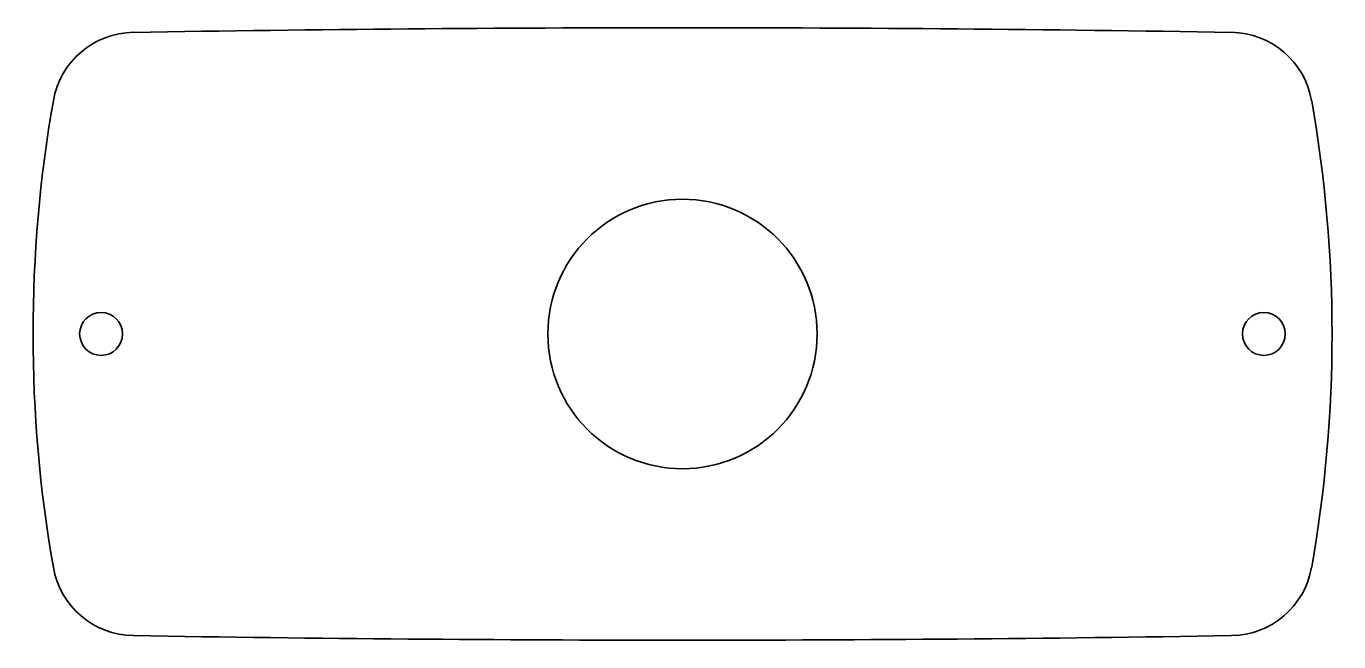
# Model space of a CAD drawing. Header units: inches. Extents: x -1 to 107, y 0 to 50.
import ezdxf

# ---------------------------------------------------------------- set-up
doc = ezdxf.new("R2010")
doc.units = ezdxf.units.IN
doc.header["$MEASUREMENT"] = 0
doc.layers.add('SIMUMAK Visible (ISO)', color=7, linetype='Continuous', lineweight=35)

# ---------------------------------------------------------------- blocks, each defined once
blk = doc.blocks.new('GLD-SMT-04-PNEM01')
at = {"layer": 'SIMUMAK Visible (ISO)'}
for centre, radius in [((53.06, 24.96), 11), ((5.56, 24.96), 1.75), ((100.56, 24.96), 1.75)]:
    blk.add_circle(centre, radius, dxfattribs=at)
for centre, radius, start, end in [((8.31, 42.84), 6.75, 90.9515, 170.0332), ((53.06, -2651.8), 2701.76, 89.04851, 90.95149), ((97.81, 42.84), 6.75, 9.9668, 89.0485), ((110.05, 24.96), 110.05, 170.0332, 189.9668), ((-3.92, 24.96), 110.05, 350.0332, 9.9668), ((8.31, 7.08), 6.75, 189.9668, 269.0485), ((97.81, 7.08), 6.75, 270.9515, 350.0332), ((53.06, 2701.72), 2701.76, 269.04851, 270.95149)]:
    blk.add_arc(centre, radius, start, end, dxfattribs=at)

msp = doc.modelspace()

# ---------------------------------------------------------------- block references
msp.add_blockref('GLD-SMT-04-PNEM01', (0, 0))

doc.saveas('drawing.dxf')
